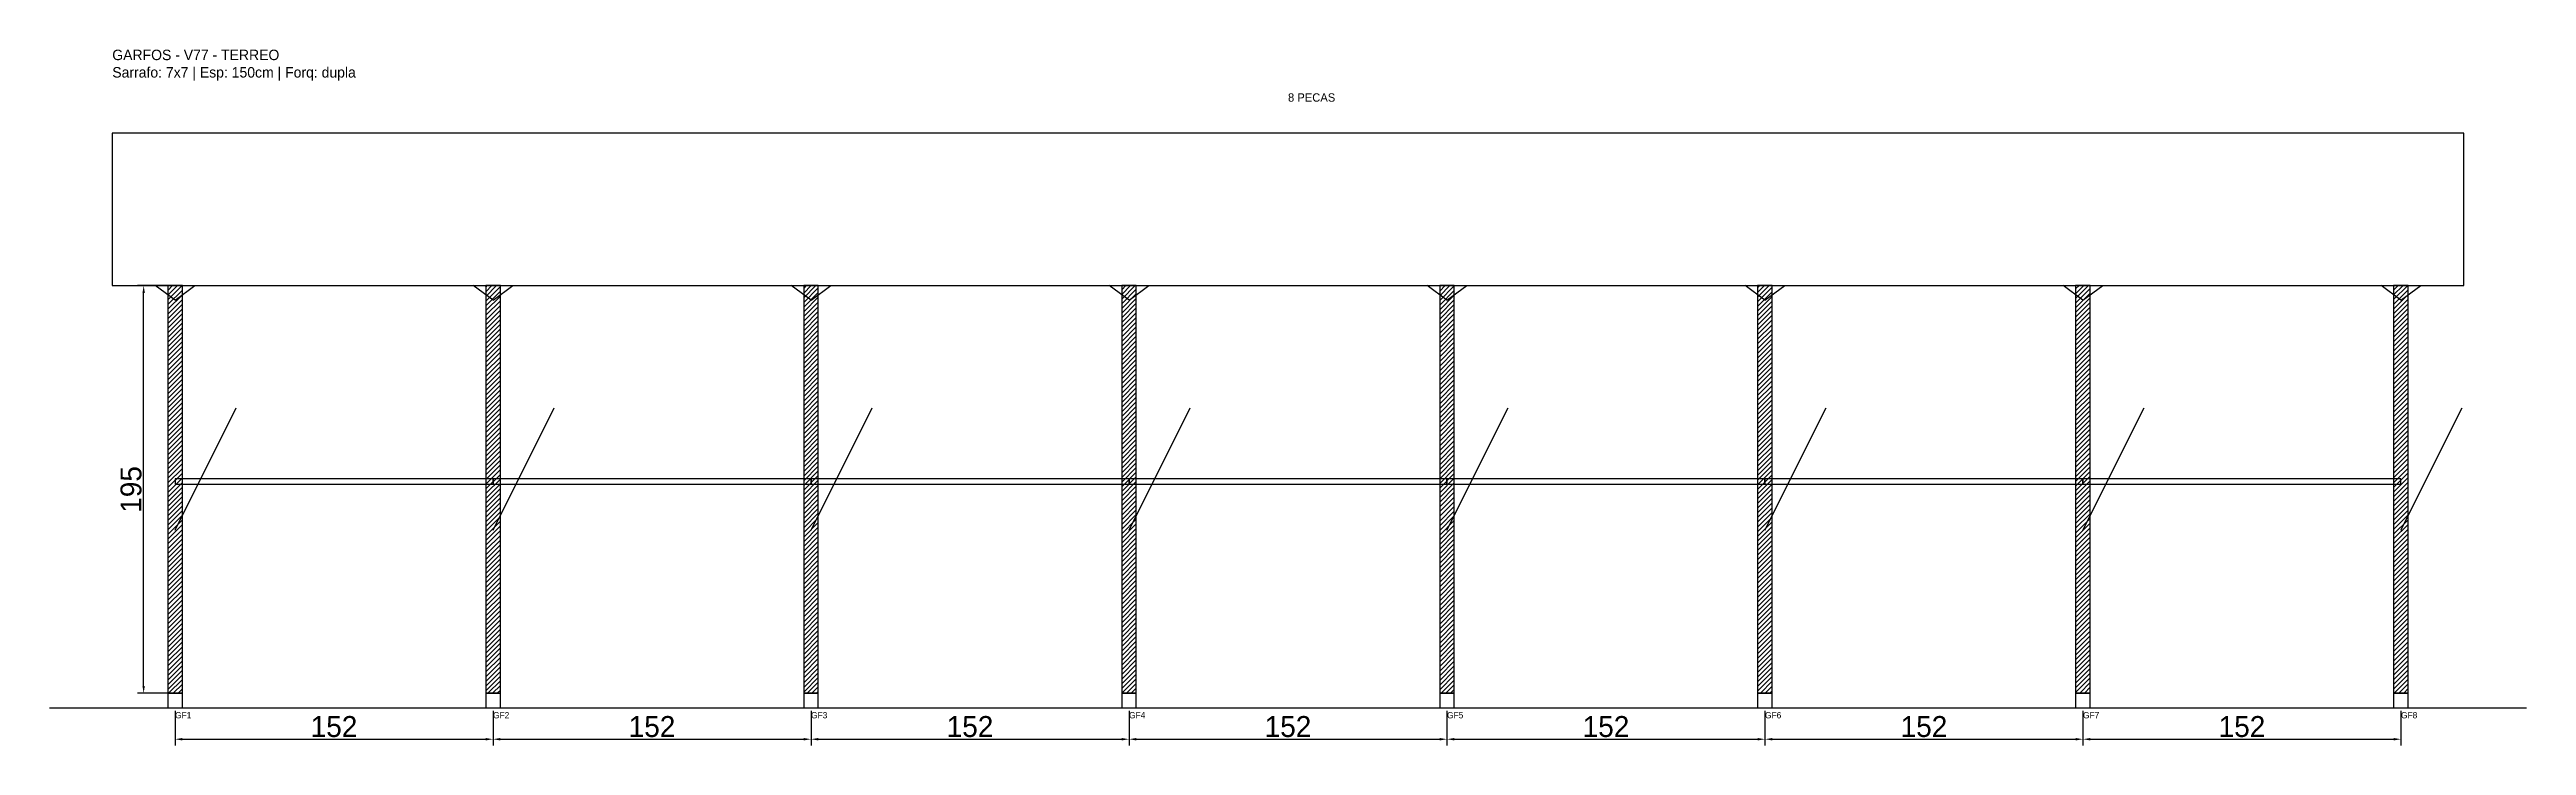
# Model space of a CAD drawing. Header units: metres. Extents: x -30 to 1154, y -25 to 308.
import ezdxf

# ---------------------------------------------------------------- set-up
doc = ezdxf.new("R2010")
doc.units = ezdxf.units.M
for name, color, linetype in [('BARRA_ANCORAGEM', 1, 'Continuous'), ('COTA', 241, 'Continuous'), ('GARFOS OK', 3, 'Continuous'), ('NOME DA VIGA', 6, 'Continuous'), ('SARR_7x7', 40, 'Continuous'), ('TIRAS REESCORAMENTO', 252, 'Continuous'), ('VIGAS', 3, 'Continuous')]:
    doc.layers.add(name, color=color, linetype=linetype)
doc.dimstyles.new('EZ DXF', dxfattribs={"dimtxt": 10, "dimasz": 3.5, "dimexe": 3, "dimexo": 1.5, "dimgap": 1, "dimtad": 1, "dimdec": 1, "dimdsep": 46, "dimcen": 2.5, "dimazin": 3, "dimtfac": 1, "dimtmove": 0, "dimatfit": 3})

msp = doc.modelspace()

# ---------------------------------------------------------------- hatches: boundary and pattern name
at = {"layer": 'COTA'}
h = msp.add_hatch(dxfattribs=at)
h.set_pattern_fill('ANSI31', scale=0.5)
h.paths.add_polyline_path([(26.5, 0), (33.5, 0), (33.5, 195), (26.5, 195)])
h = msp.add_hatch(dxfattribs=at)
h.set_pattern_fill('ANSI31', scale=0.5)
h.paths.add_polyline_path([(178.54, 0), (185.54, 0), (185.54, 195), (178.54, 195)])
h = msp.add_hatch(dxfattribs=at)
h.set_pattern_fill('ANSI31', scale=0.5)
h.paths.add_polyline_path([(330.58, 0), (337.58, 0), (337.58, 195), (330.58, 195)])
h = msp.add_hatch(dxfattribs=at)
h.set_pattern_fill('ANSI31', scale=0.5)
h.paths.add_polyline_path([(482.63, 0), (489.63, 0), (489.63, 195), (482.63, 195)])
h = msp.add_hatch(dxfattribs=at)
h.set_pattern_fill('ANSI31', scale=0.5)
h.paths.add_polyline_path([(634.67, 0), (641.67, 0), (641.67, 195), (634.67, 195)])
h = msp.add_hatch(dxfattribs=at)
h.set_pattern_fill('ANSI31', scale=0.5)
h.paths.add_polyline_path([(786.71, 0), (793.71, 0), (793.71, 195), (786.71, 195)])
h = msp.add_hatch(dxfattribs=at)
h.set_pattern_fill('ANSI31', scale=0.5)
h.paths.add_polyline_path([(938.75, 0), (945.75, 0), (945.75, 195), (938.75, 195)])
h = msp.add_hatch(dxfattribs=at)
h.set_pattern_fill('ANSI31', scale=0.5)
h.paths.add_polyline_path([(1090.8, 0), (1097.8, 0), (1097.8, 195), (1090.8, 195)])

# ---------------------------------------------------------------- linework, layer by layer
at = {"layer": 'BARRA_ANCORAGEM'}
for p, q in [((30, 78), (59.25, 136.5)), ((182.04, 78), (211.29, 136.5)), ((334.08, 78), (363.33, 136.5)), ((486.13, 78), (515.38, 136.5)), ((638.17, 78), (667.42, 136.5)), ((790.21, 78), (819.46, 136.5)), ((942.25, 78), (971.5, 136.5)), ((1094.3, 78), (1123.55, 136.5))]:
    msp.add_line(p, q, dxfattribs=at)
at = {"layer": 'GARFOS OK'}
for p, q in [((30, 188), (20.5, 195)), ((20.5, 195), (39.5, 195)), ((30, 188), (39.5, 195)), ((182.04, 188), (172.54, 195)), ((172.54, 195), (191.54, 195)), ((182.04, 188), (191.54, 195)), ((334.08, 188), (324.58, 195)), ((324.58, 195), (343.58, 195)), ((334.08, 188), (343.58, 195)), ((486.13, 188), (476.63, 195)), ((476.63, 195), (495.63, 195)), ((486.13, 188), (495.63, 195)), ((638.17, 188), (628.67, 195)), ((628.67, 195), (647.67, 195)), ((638.17, 188), (647.67, 195)), ((790.21, 188), (780.71, 195)), ((780.71, 195), (799.71, 195)), ((790.21, 188), (799.71, 195)), ((942.25, 188), (932.75, 195)), ((932.75, 195), (951.75, 195)), ((942.25, 188), (951.75, 195)), ((1094.3, 188), (1084.8, 195)), ((1084.8, 195), (1103.8, 195)), ((1094.3, 188), (1103.8, 195))]:
    msp.add_line(p, q, dxfattribs=at)
at = {"layer": 'GARFOS OK', "linetype": 'CONTINUOUS'}
msp.add_line((-30, -7), (1154.3, -7), dxfattribs=at)
at = {"layer": 'GARFOS OK'}
for points in [[(26.5, 0), (33.5, 0), (33.5, 195), (26.5, 195), (26.5, 0)], [(178.54, 0), (185.54, 0), (185.54, 195), (178.54, 195), (178.54, 0)], [(330.58, 0), (337.58, 0), (337.58, 195), (330.58, 195), (330.58, 0)], [(482.63, 0), (489.63, 0), (489.63, 195), (482.63, 195), (482.63, 0)], [(634.67, 0), (641.67, 0), (641.67, 195), (634.67, 195), (634.67, 0)], [(786.71, 0), (793.71, 0), (793.71, 195), (786.71, 195), (786.71, 0)], [(938.75, 0), (945.75, 0), (945.75, 195), (938.75, 195), (938.75, 0)], [(1090.8, 0), (1097.8, 0), (1097.8, 195), (1090.8, 195), (1090.8, 0)]]:
    msp.add_lwpolyline(points, dxfattribs=at)
at = {"layer": 'SARR_7x7'}
for points in [[(26.5, -7), (33.5, -7), (33.5, 0), (26.5, 0), (26.5, -7)], [(178.54, -7), (185.54, -7), (185.54, 0), (178.54, 0), (178.54, -7)], [(330.58, -7), (337.58, -7), (337.58, 0), (330.58, 0), (330.58, -7)], [(482.63, -7), (489.63, -7), (489.63, 0), (482.63, 0), (482.63, -7)], [(634.67, -7), (641.67, -7), (641.67, 0), (634.67, 0), (634.67, -7)], [(786.71, -7), (793.71, -7), (793.71, 0), (786.71, 0), (786.71, -7)], [(938.75, -7), (945.75, -7), (945.75, 0), (938.75, 0), (938.75, -7)], [(1090.8, -7), (1097.8, -7), (1097.8, 0), (1090.8, 0), (1090.8, -7)]]:
    msp.add_lwpolyline(points, dxfattribs=at)
at = {"layer": 'TIRAS REESCORAMENTO'}
for points in [[(30, 100), (182.04, 100), (182.04, 102.5), (30, 102.5), (30, 100)], [(182.04, 100), (334.08, 100), (334.08, 102.5), (182.04, 102.5), (182.04, 100)], [(334.08, 100), (486.13, 100), (486.13, 102.5), (334.08, 102.5), (334.08, 100)], [(486.13, 100), (638.17, 100), (638.17, 102.5), (486.13, 102.5), (486.13, 100)], [(638.17, 100), (790.21, 100), (790.21, 102.5), (638.17, 102.5), (638.17, 100)], [(790.21, 100), (942.25, 100), (942.25, 102.5), (790.21, 102.5), (790.21, 100)], [(942.25, 100), (1094.3, 100), (1094.3, 102.5), (942.25, 102.5), (942.25, 100)]]:
    msp.add_lwpolyline(points, dxfattribs=at)
at = {"layer": 'VIGAS'}
msp.add_lwpolyline([(0, 195), (1124.3, 195), (1124.3, 268), (0, 268), (0, 195)], dxfattribs=at)

# ---------------------------------------------------------------- texts
at = {"layer": 'NOME DA VIGA'}
for s, height, p in [('8 PECAS', 4, (562.15, 283)), ('GF1', 3, (30, -12)), ('GF2', 3, (182.04, -12)), ('GF3', 3, (334.08, -12)), ('GF4', 3, (486.13, -12)), ('GF5', 3, (638.17, -12)), ('GF6', 3, (790.21, -12)), ('GF7', 3, (942.25, -12)), ('GF8', 3, (1094.3, -12))]:
    msp.add_text(s, height=height, dxfattribs=at).set_placement(p)
at = {"layer": 'NOME DA VIGA', "insert": (0, 293), "char_height": 5, "attachment_point": 7}
msp.add_mtext('GARFOS - V77 - TERREO\\PSarrafo: 7x7 | Esp: 150cm | Forq: dupla', dxfattribs=at)

# ---------------------------------------------------------------- dimensions: what is measured, and where the dimension line sits
at = {"layer": 'COTA'}
msp.add_linear_dim(base=(15, 0), p1=(30, 0), p2=(30, 195), angle=90, dimstyle='EZ DXF', dxfattribs=at).render()
for base, p1, p2 in [((30, -22), (30, -7), (182.04, -7)), ((182.04, -22), (182.04, -7), (334.08, -7)), ((334.085, -22), (334.085, -7), (486.1274, -7)), ((486.13, -22), (486.13, -7), (638.17, -7)), ((638.17, -22), (638.17, -7), (790.21, -7)), ((790.21, -22), (790.21, -7), (942.25, -7)), ((942.2549, -22), (942.2549, -7), (1094.2973, -7))]:
    msp.add_linear_dim(base=base, p1=p1, p2=p2, dimstyle='EZ DXF', dxfattribs=at).render()

doc.saveas('drawing.dxf')
